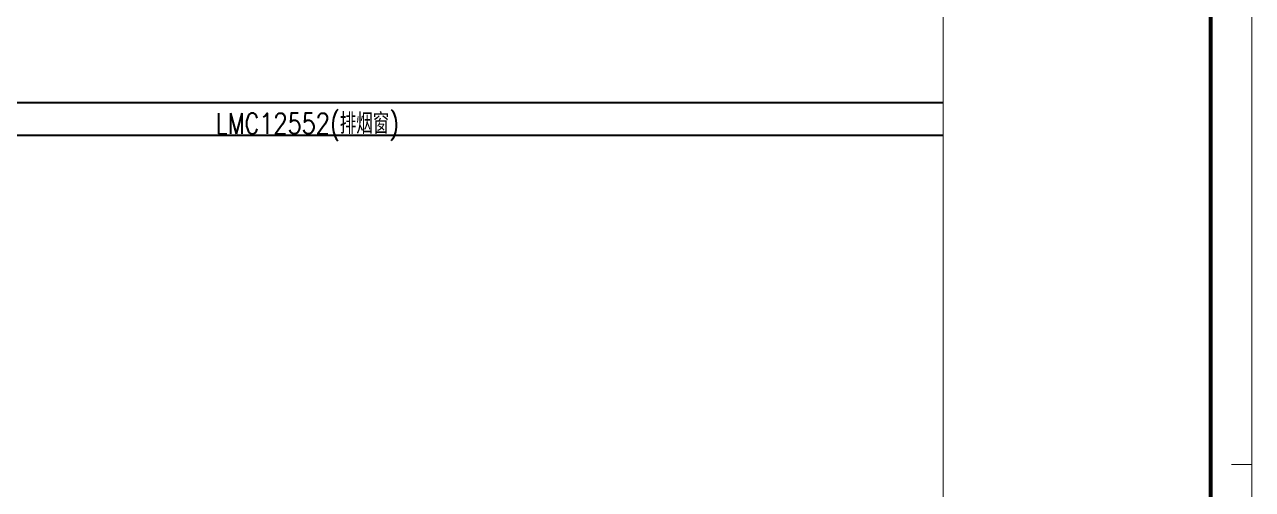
# Model space of a CAD drawing. Extents: x 1738711 to 2346805, y 1189731 to 2516152.
# Drawn here: x 2051123 to 2066039, y 1298017 to 1303665 of the extents above; entities that cross this region are included whole.
import ezdxf
from ezdxf.enums import TextEntityAlignment as Align

# ---------------------------------------------------------------- set-up
doc = ezdxf.new("R2010")
doc.units = 0
doc.header["$LTSCALE"] = 1000
doc.header["$MEASUREMENT"] = 0
for name, color, linetype in [('PUB_TEXT', 7, 'Continuous'), ('TK', 4, 'Continuous'), ('看线', 8, 'Continuous')]:
    doc.layers.add(name, color=color, linetype=linetype)
doc.styles.add('HZ', font='rs', dxfattribs={"bigfont": 'hztxt'})
doc.styles.add('宋体', font='SIMSUN.TTF', dxfattribs={"width": 0.75})

# ---------------------------------------------------------------- blocks, each defined once
blk = doc.blocks.new('hjashrtahreahe')
at = {"const_width": 25}
blk.add_lwpolyline([(84100, 29700), (83600, 29700)], dxfattribs=at)
at = {"layer": 'TK', "color": 7, "const_width": 25}
blk.add_lwpolyline([(0, 59400), (84100, 59400), (84100, 0), (0, 0)], close=True, dxfattribs=at)
at = {"layer": 'TK', "color": 3, "const_width": 100}
blk.add_lwpolyline([(2500, 1000), (2500, 58400), (83100, 58400), (83100, 1000)], close=True, dxfattribs=at)
at = {"layer": 'TK', "color": 7, "const_width": 25}
blk.add_lwpolyline([(76600, 58400), (76600, 1000)], dxfattribs=at)
at = {"layer": 'TK', "style": '宋体', "width": 0.75}
for tag, height, p in [('项目负责人', 350, (6003, 57089)), ('专业负责人', 350, (6003, 56224)), ('设计人', 350, (6003, 55419)), ('版号1', 250, (77304, 22193)), ('时间1', 250, (82405, 22193)), ('版号2', 250, (77304, 21593)), ('时间2', 250, (82405, 21593)), ('版号3', 250, (77304, 20993)), ('时间3', 250, (82405, 20993)), ('建筑会签', 0.0001, (78978, 2403)), ('电气会签', 0.0001, (82128, 2403)), ('结构会签', 0.0001, (78978, 1803)), ('暖通会签', 0.0001, (82128, 1803)), ('给排水会签', 0.0001, (78978, 1250)), ('智能化会签', 0.0001, (82128, 1250))]:
    blk.add_attdef(tag, text='', height=height, dxfattribs=at).set_placement(p, align=Align.CENTER)
for tag, p in [('合作设计单位', (80816, 48986)), ('版号说明1', (79854, 22318)), ('版号说明2', (79854, 21718)), ('版号说明3', (79854, 21118)), ('浙江绿储科技有限公司', (80545, 16036)), ('百兆瓦级集中式熔盐储能关键', (80545, 14953)), ('设备研发及制造基地项目', (80545, 14603)), ('1#研发楼', (80545, 13636)), ('图名', (80545, 12436)), ('工程编号', (78978, 11461)), ('子项编号', (82128, 11461)), ('建筑', (78978, 10711)), ('图号', (82128, 10711)), ('施工图', (78978, 9961)), ('2023.03', (82128, 9961)), ('审定', (79353, 8461)), ('审核', (79353, 7711)), ('工程负责', (79353, 6961)), ('专业负责', (79353, 6211)), ('设计', (79353, 5461)), ('制图', (79353, 4711)), ('校对', (79353, 3961))]:
    blk.add_attdef(tag, text='', height=250, dxfattribs=at).set_placement(p, align=Align.MIDDLE_CENTER)

msp = doc.modelspace()

# ---------------------------------------------------------------- linework, layer by layer
at = {"layer": '看线', "ltscale": 3}
for p, q in [((2028483.1, 1302720.1), (2062283.1, 1302720.1)), ((2028483.1, 1302320.1), (2062283.1, 1302320.1))]:
    msp.add_line(p, q, dxfattribs=at)

# ---------------------------------------------------------------- block references
at = {"xscale": 0.5, "yscale": 0.5, "zscale": 0.5}
msp.add_blockref('hjashrtahreahe', (2023983.1, 1283470.1), dxfattribs=at)

# ---------------------------------------------------------------- texts
at = {"layer": 'PUB_TEXT', "style": 'HZ', "width": 0.8}
msp.add_text('LMC12552(排烟窗)', height=250, dxfattribs=at).set_placement((2053444.2, 1302337.1))

doc.saveas('drawing.dxf')
